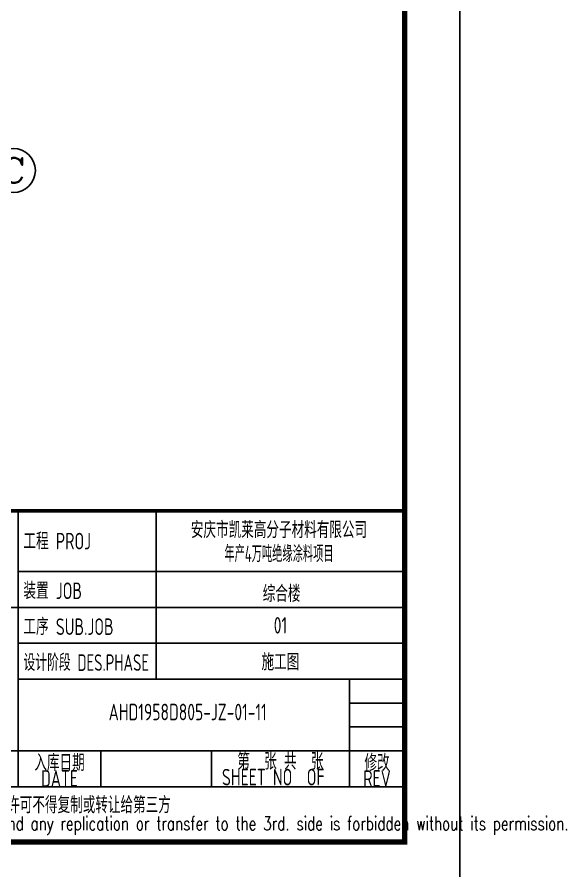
# Model space of a CAD drawing. Extents: x 5904849 to 6011887, y -826029 to -177002.
# Drawn here: x 5942890 to 5947868, y -758873 to -751138 of the extents above; entities that cross this region are included whole.
import ezdxf
from ezdxf.enums import TextEntityAlignment as Align

# ---------------------------------------------------------------- set-up
doc = ezdxf.new("R2010")
doc.units = 0
doc.header["$LTSCALE"] = 1000
doc.header["$MEASUREMENT"] = 0
doc.layers.get('0').update_dxf_attribs({"linetype": 'CONTINUOUS'})
for name, color, linetype in [('AXIS', 3, 'CONTINUOUS'), ('AXIS_TEXT', 7, 'CONTINUOUS'), ('PUB_TITLE', 4, 'CONTINUOUS')]:
    doc.layers.add(name, color=color, linetype=linetype)
doc.styles.add('_TCH_AXIS', font='COMPLEX', dxfattribs={"bigfont": 'GBCBIG'})
doc.styles.add('COMPLEX', font='COMPLEX')
doc.styles.add('ECEC_TQ', font='txt_l.shx', dxfattribs={"bigfont": 'hztxt_l.shx'})
doc.styles.add('sceie', font='sceie.shx', dxfattribs={"bigfont": 'sceic.shx'})

# ---------------------------------------------------------------- blocks, each defined once
blk = doc.blocks.new('_AXISO')
blk.add_circle((0, 0), 0.5)
at = {"layer": 'AXIS_TEXT', "style": 'COMPLEX', "width": 1.041667}
blk.add_attdef('A', text='', height=0.56, dxfattribs=at).set_placement((-0.25, -0.28), (0.25, -0.28), align=Align.FIT)

msp = doc.modelspace()

# ---------------------------------------------------------------- linework, layer by layer
for p, q in [((5942899.4, -758110.4), (5942899.4, -755610.4)), ((5944149.4, -757135.4), (5944149.4, -755610.4)), ((5946399.4, -758610.4), (5946399.4, -755610.4)), ((5942899.4, -756160.4), (5946399.4, -756160.4)), ((5937399.4, -756485.4), (5942899.4, -756485.4)), ((5942899.4, -756485.4), (5946399.4, -756485.4)), ((5942899.4, -756810.4), (5946399.4, -756810.4)), ((5942899.4, -757135.4), (5946399.4, -757135.4)), ((5945899.4, -758110.4), (5945899.4, -757135.4)), ((5945899.4, -757352.1), (5946399.4, -757352.1)), ((5945899.4, -757568.7), (5946399.4, -757568.7)), ((5940149.4, -757785.4), (5946399.4, -757785.4)), ((5943649.4, -758110.4), (5943649.4, -757785.4)), ((5944649.4, -758110.4), (5944649.4, -757785.4)), ((5937399.4, -758110.4), (5946399.4, -758110.4)), ((5937399.4, -758610.4), (5946399.4, -758610.4))]:
    msp.add_line(p, q)
at = {"const_width": 35}
msp.add_lwpolyline([(5946399.4, -755610.4), (5937399.4, -755610.4)], dxfattribs=at)
at = {"layer": 'PUB_TITLE', "color": 4}
msp.add_lwpolyline([(5904849.4, -759110.4), (5946899.4, -759110.4), (5946899.4, -729410.4), (5904849.4, -729410.4)], close=True, dxfattribs=at)
at = {"layer": 'PUB_TITLE', "color": 4, "const_width": 50}
msp.add_lwpolyline([(5906099.4, -758610.4), (5946399.4, -758610.4), (5946399.4, -729910.4), (5906099.4, -729910.4)], close=True, dxfattribs=at)

# ---------------------------------------------------------------- block references
at = {"layer": 'AXIS'}
ref = msp.add_blockref('_AXISO', (5942855.4, -752527.4), dxfattribs=dict(at, xscale=-400, yscale=400, zscale=400, rotation=180))
ref.add_attrib('A', 'C', dxfattribs={"layer": 'AXIS_TEXT', "height": 226.3, "style": '_TCH_AXIS', "width": 1.4}).set_placement((5942742.2, -752640.5), (5942968.5, -752640.5), align=Align.FIT)

# ---------------------------------------------------------------- texts
for s, height, style, width, p in [('安庆市凯莱高分子材料有限公司', 150, 'sceie', 0.8, (5945261.2, -755775.3)), ('年产4万吨绝缘涂料项目', 150, 'sceie', 0.65, (5945261.2, -755992.8)), ('综合楼', 150, 'sceie', 0.8, (5945285.1, -756353.4)), ('01', 150, 'sceie', 0.8, (5945274.4, -756647.9)), ('施工图', 150, 'sceie', 0.8, (5945274.4, -756972.9)), ('入库日期', 150, 'sceie', 0.8, (5943274.4, -757885.4)), ('第  张 共  张', 150, 'sceie', 0.8, (5945274.4, -757872.9)), ('修改', 150, 'sceie', 0.8, (5946149.4, -757885.4)), ('DATE', 150, 'sceie', 0.8, (5943274.4, -758035.4)), ('SHEET NO  OF  ', 150, 'sceie', 0.8, (5945274.4, -758022.9)), ('REV', 150, 'sceie', 0.8, (5946149.4, -758035.4)), ('本文件专有权属安徽华东化工医药工程有限责任公司所有,未经许可不得复制或转让给第三方', 150, 'sceie', 0.8, (5941984.9, -758284.9)), ('The proprietary right of this document belongs to Anhui Huadong Chemical And Medical Engineering  Co.,Ltd.  and any replication or transfer to the 3rd. side is forbidden without its permission. ', 125, 'ECEC_TQ', 0.72, (5941899.4, -758460.4))]:
    msp.add_text(s, height=height, dxfattribs=dict(style=style, width=width)).set_placement(p, align=Align.MIDDLE)
at = {"style": 'sceie'}
for s, width, p in [('工程 PROJ', 0.8, (5942947.8, -755960.4)), ('装置 JOB', 0.8, (5942947.8, -756410.4)), ('工序 SUB.JOB', 0.8, (5942947.8, -756735.4)), ('设计阶段 DES.PHASE', 0.75, (5942947.8, -757060.4))]:
    msp.add_text(s, height=150, dxfattribs=dict(at, width=width)).set_placement(p)
at = {"style": 'sceie', "width": 0.8}
msp.add_attdef('AHD1958D805-JZ-01-11', text='200320-02-040', height=150, dxfattribs=at).set_placement((5944434.8, -757433.5), align=Align.MIDDLE)

doc.saveas('drawing.dxf')
